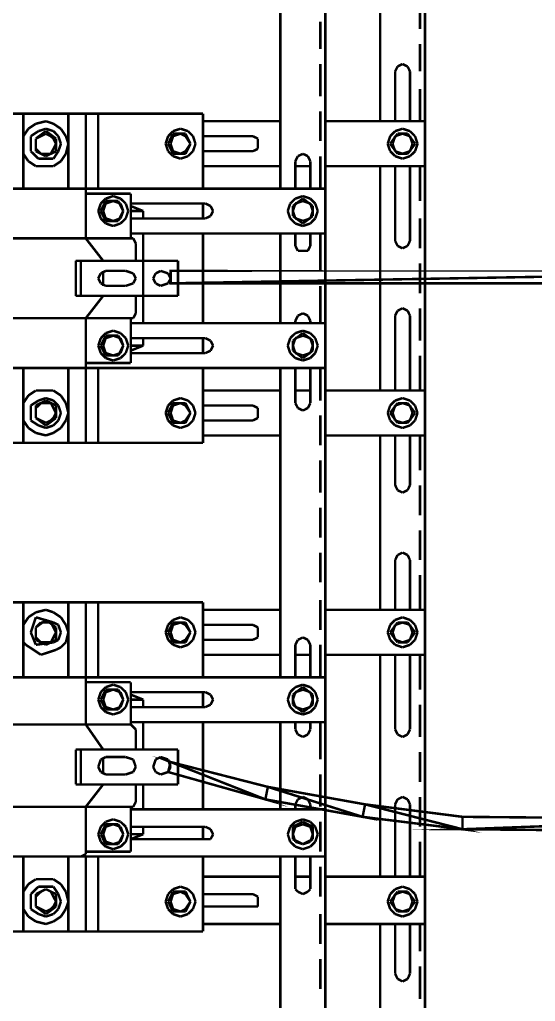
# Model space of a CAD drawing. Header units: metres. Extents: x -593 to 248, y 430 to 1024.
# Drawn here: x -511.76 to -502.99, y 603.92 to 620.61 of the extents above; entities that cross this region are included whole.
import ezdxf

# ---------------------------------------------------------------- set-up
doc = ezdxf.new("R2010")
doc.units = ezdxf.units.M
doc.header["$MEASUREMENT"] = 0
doc.layers.add('C00-00-00-BLACK', color=7, linetype='Continuous')
doc.layers.add('CFF-00-00', color=1, linetype='Continuous')

msp = doc.modelspace()

# ---------------------------------------------------------------- linework, layer by layer
at = {"layer": 'C00-00-00-BLACK', "const_width": 0.0423}
for points in [[(-506.566, 631.599), (-506.566, 600.784)], [(-504.87, 630.71), (-504.87, 601.672)], [(-507.331, 622.953), (-507.331, 617.737)], [(-505.632, 621.807), (-505.632, 618.884)], [(-504.955, 620.961), (-504.955, 620.45)], [(-506.65, 620.579), (-506.65, 620.111)], [(-504.955, 620.196), (-504.955, 619.73)], [(-506.65, 619.857), (-506.65, 619.307)], [(-505.336, 619.814), (-505.378, 619.73)], [(-505.252, 619.857), (-505.336, 619.814)], [(-505.166, 619.814), (-505.252, 619.857)], [(-505.125, 619.73), (-505.166, 619.814)], [(-505.378, 619.73), (-505.378, 618.884)], [(-505.125, 619.73), (-505.125, 618.884)], [(-504.955, 619.434), (-504.955, 618.884)], [(-514.03, 619.011), (-508.646, 619.011)], [(-511.699, 617.737), (-511.699, 619.011)], [(-510.934, 617.737), (-510.934, 619.011)], [(-510.638, 619.011), (-510.638, 617.737)], [(-510.426, 619.011), (-510.426, 617.737)], [(-508.646, 619.011), (-508.646, 617.737)], [(-506.65, 619.052), (-506.65, 618.545)], [(-511.487, 618.841), (-511.614, 618.756)], [(-511.315, 618.884), (-511.487, 618.841)], [(-511.188, 618.841), (-511.315, 618.884)], [(-511.061, 618.756), (-511.188, 618.841)], [(-508.646, 618.884), (-507.331, 618.884)], [(-506.566, 618.884), (-504.87, 618.884)], [(-511.614, 618.756), (-511.699, 618.629)], [(-511.699, 618.629), (-511.699, 618.499)], [(-511.442, 618.715), (-511.573, 618.629)], [(-511.573, 618.629), (-511.573, 618.499)], [(-511.315, 618.715), (-511.487, 618.588)], [(-511.4, 618.629), (-511.487, 618.588)], [(-511.315, 618.756), (-511.442, 618.715)], [(-511.315, 618.672), (-511.4, 618.629)], [(-511.188, 618.715), (-511.315, 618.756)], [(-511.145, 618.588), (-511.315, 618.715)], [(-511.231, 618.629), (-511.315, 618.672)], [(-511.188, 618.588), (-511.231, 618.629)], [(-511.104, 618.629), (-511.188, 618.715)], [(-511.061, 618.499), (-511.104, 618.629)], [(-510.977, 618.629), (-511.061, 618.756)], [(-510.934, 618.499), (-510.977, 618.629)], [(-509.238, 618.629), (-509.281, 618.499)], [(-509.154, 618.715), (-509.238, 618.629)], [(-509.154, 618.672), (-509.238, 618.499)], [(-509.154, 618.629), (-509.195, 618.499)], [(-509.027, 618.756), (-509.154, 618.715)], [(-509.027, 618.672), (-509.154, 618.629)], [(-508.942, 618.672), (-509.154, 618.672)], [(-508.899, 618.715), (-509.027, 618.756)], [(-508.942, 618.629), (-509.027, 618.672)], [(-508.858, 618.499), (-508.942, 618.672)], [(-508.858, 618.499), (-508.942, 618.629)], [(-508.815, 618.629), (-508.899, 618.715)], [(-508.772, 618.499), (-508.815, 618.629)], [(-508.646, 618.629), (-507.797, 618.629)], [(-507.711, 618.588), (-507.797, 618.629)], [(-505.462, 618.629), (-505.505, 618.499)], [(-505.378, 618.715), (-505.462, 618.629)], [(-505.336, 618.672), (-505.462, 618.499)], [(-505.378, 618.629), (-505.421, 618.499)], [(-505.252, 618.756), (-505.378, 618.715)], [(-505.252, 618.672), (-505.378, 618.629)], [(-505.166, 618.672), (-505.336, 618.672)], [(-505.125, 618.715), (-505.252, 618.756)], [(-505.125, 618.629), (-505.252, 618.672)], [(-505.039, 618.499), (-505.166, 618.672)], [(-505.039, 618.629), (-505.125, 618.715)], [(-505.082, 618.499), (-505.125, 618.629)], [(-504.997, 618.499), (-505.039, 618.629)], [(-511.699, 618.499), (-511.699, 618.33)], [(-511.573, 618.499), (-511.573, 618.373)], [(-511.487, 618.588), (-511.487, 618.373)], [(-511.487, 618.588), (-511.487, 618.499)], [(-511.487, 618.499), (-511.487, 618.415)], [(-511.145, 618.499), (-511.188, 618.588)], [(-511.188, 618.415), (-511.145, 618.499)], [(-511.145, 618.373), (-511.145, 618.588)], [(-511.104, 618.373), (-511.061, 618.499)], [(-510.977, 618.33), (-510.934, 618.499)], [(-509.281, 618.499), (-509.238, 618.373)], [(-509.238, 618.499), (-509.154, 618.33)], [(-509.195, 618.499), (-509.154, 618.373)], [(-508.942, 618.373), (-508.858, 618.499)], [(-508.942, 618.33), (-508.858, 618.499)], [(-508.815, 618.373), (-508.772, 618.499)], [(-507.711, 618.499), (-507.711, 618.588)], [(-507.711, 618.415), (-507.711, 618.499)], [(-505.505, 618.499), (-505.462, 618.373)], [(-505.462, 618.499), (-505.336, 618.33)], [(-505.421, 618.499), (-505.378, 618.373)], [(-505.166, 618.33), (-505.039, 618.499)], [(-505.125, 618.373), (-505.082, 618.499)], [(-505.039, 618.373), (-504.997, 618.499)], [(-511.699, 618.33), (-511.614, 618.203)], [(-511.573, 618.373), (-511.442, 618.246)], [(-511.487, 618.415), (-511.4, 618.33)], [(-511.487, 618.373), (-511.315, 618.289)], [(-511.4, 618.33), (-511.315, 618.33)], [(-511.315, 618.289), (-511.145, 618.373)], [(-511.315, 618.33), (-511.231, 618.33)], [(-511.231, 618.33), (-511.188, 618.415)], [(-511.188, 618.246), (-511.104, 618.373)], [(-511.061, 618.203), (-510.977, 618.33)], [(-509.238, 618.373), (-509.154, 618.289)], [(-509.154, 618.373), (-509.027, 618.33)], [(-509.154, 618.33), (-508.942, 618.33)], [(-509.154, 618.289), (-509.027, 618.246)], [(-509.027, 618.33), (-508.942, 618.373)], [(-509.027, 618.246), (-508.899, 618.289)], [(-508.899, 618.289), (-508.815, 618.373)], [(-508.646, 618.373), (-507.797, 618.373)], [(-507.797, 618.373), (-507.711, 618.415)], [(-507.032, 618.289), (-507.075, 618.203)], [(-506.946, 618.33), (-507.032, 618.289)], [(-506.862, 618.289), (-506.946, 618.33)], [(-506.82, 618.203), (-506.862, 618.289)], [(-506.65, 618.289), (-506.65, 617.737)], [(-505.462, 618.373), (-505.378, 618.289)], [(-505.378, 618.373), (-505.252, 618.33)], [(-505.378, 618.289), (-505.252, 618.246)], [(-505.336, 618.33), (-505.166, 618.33)], [(-505.252, 618.33), (-505.125, 618.373)], [(-505.252, 618.246), (-505.125, 618.289)], [(-505.125, 618.289), (-505.039, 618.373)], [(-511.614, 618.203), (-511.487, 618.119)], [(-511.487, 618.119), (-511.315, 618.119)], [(-511.442, 618.246), (-511.315, 618.246)], [(-511.315, 618.246), (-511.188, 618.246)], [(-511.315, 618.119), (-511.188, 618.119)], [(-511.188, 618.119), (-511.061, 618.203)], [(-508.646, 618.119), (-507.331, 618.119)], [(-507.075, 618.203), (-507.075, 617.737)], [(-507.075, 618.119), (-506.82, 618.119)], [(-506.82, 618.203), (-506.82, 617.737)], [(-506.566, 618.119), (-504.87, 618.119)], [(-505.632, 618.119), (-505.632, 614.304)], [(-505.378, 618.119), (-505.378, 616.849)], [(-505.125, 618.119), (-505.125, 616.849)], [(-504.955, 618.119), (-504.955, 617.527)], [(-516.109, 617.737), (-506.566, 617.737)], [(-510.638, 617.737), (-510.722, 617.737)], [(-510.638, 617.653), (-510.638, 617.737)], [(-510.638, 617.653), (-509.873, 617.653)], [(-510.638, 617.653), (-510.638, 616.891)], [(-510.172, 617.611), (-510.299, 617.568)], [(-510.046, 617.568), (-510.172, 617.611)], [(-509.873, 617.653), (-509.873, 616.891)], [(-506.946, 617.611), (-507.075, 617.568)], [(-506.82, 617.568), (-506.946, 617.611)], [(-510.383, 617.484), (-510.426, 617.357)], [(-510.299, 617.568), (-510.383, 617.484)], [(-510.299, 617.527), (-510.383, 617.357)], [(-510.299, 617.484), (-510.342, 617.357)], [(-510.172, 617.527), (-510.299, 617.484)], [(-510.087, 617.527), (-510.299, 617.527)], [(-510.046, 617.484), (-510.172, 617.527)], [(-510, 617.357), (-510.087, 617.527)], [(-509.958, 617.484), (-510.046, 617.568)], [(-510, 617.357), (-510.046, 617.484)], [(-509.916, 617.357), (-509.958, 617.484)], [(-508.603, 617.484), (-509.873, 617.484)], [(-509.873, 617.441), (-509.661, 617.357)], [(-508.646, 617.484), (-508.646, 617.231)], [(-508.516, 617.441), (-508.603, 617.484)], [(-508.473, 617.357), (-508.516, 617.441)], [(-507.162, 617.484), (-507.204, 617.357)], [(-507.075, 617.568), (-507.162, 617.484)], [(-506.946, 617.568), (-507.116, 617.441)], [(-507.075, 617.484), (-507.116, 617.357)], [(-507.116, 617.441), (-507.116, 617.272)], [(-506.946, 617.527), (-507.075, 617.484)], [(-506.778, 617.441), (-506.946, 617.568)], [(-506.82, 617.484), (-506.946, 617.527)], [(-506.736, 617.484), (-506.82, 617.568)], [(-506.778, 617.357), (-506.82, 617.484)], [(-506.778, 617.272), (-506.778, 617.441)], [(-506.693, 617.357), (-506.736, 617.484)], [(-510.426, 617.357), (-510.383, 617.231)], [(-510.383, 617.357), (-510.299, 617.188)], [(-510.342, 617.357), (-510.299, 617.231)], [(-510.087, 617.188), (-510, 617.357)], [(-510.046, 617.231), (-510, 617.357)], [(-509.958, 617.231), (-509.916, 617.357)], [(-509.873, 617.357), (-509.661, 617.357)], [(-509.661, 617.357), (-509.661, 617.231)], [(-508.603, 617.231), (-508.516, 617.272)], [(-508.516, 617.272), (-508.473, 617.357)], [(-507.204, 617.357), (-507.162, 617.231)], [(-507.116, 617.357), (-507.075, 617.231)], [(-507.116, 617.272), (-506.946, 617.145)], [(-506.946, 617.145), (-506.778, 617.272)], [(-506.82, 617.231), (-506.778, 617.357)], [(-506.736, 617.231), (-506.693, 617.357)], [(-510.383, 617.231), (-510.299, 617.145)], [(-510.299, 617.231), (-510.172, 617.188)], [(-510.299, 617.188), (-510.087, 617.188)], [(-510.299, 617.145), (-510.172, 617.102)], [(-510.172, 617.188), (-510.046, 617.231)], [(-510.172, 617.102), (-510.046, 617.145)], [(-510.046, 617.145), (-509.958, 617.231)], [(-508.603, 617.231), (-509.873, 617.231)], [(-507.162, 617.231), (-507.075, 617.145)], [(-507.075, 617.231), (-506.946, 617.188)], [(-507.075, 617.145), (-506.946, 617.102)], [(-506.946, 617.188), (-506.82, 617.231)], [(-506.946, 617.102), (-506.82, 617.145)], [(-506.82, 617.145), (-506.736, 617.231)], [(-504.955, 617.231), (-504.955, 616.722)], [(-509.873, 616.975), (-506.566, 616.975)], [(-509.661, 616.975), (-509.661, 615.449)], [(-508.646, 616.975), (-508.646, 615.449)], [(-507.331, 616.975), (-507.331, 615.449)], [(-507.075, 616.975), (-507.075, 616.764)], [(-506.82, 616.764), (-506.82, 616.975)], [(-506.65, 616.975), (-506.65, 616.339)], [(-509.873, 616.891), (-512.758, 616.891)], [(-510.638, 616.891), (-510.342, 616.51)], [(-509.831, 616.891), (-509.873, 616.891)], [(-509.788, 616.806), (-509.831, 616.891)], [(-509.788, 616.51), (-509.788, 616.806)], [(-505.378, 616.849), (-505.336, 616.764)], [(-505.166, 616.764), (-505.125, 616.849)], [(-507.075, 616.764), (-507.032, 616.679)], [(-507.032, 616.679), (-506.946, 616.679)], [(-506.946, 616.679), (-506.862, 616.679)], [(-506.862, 616.679), (-506.82, 616.764)], [(-505.336, 616.764), (-505.252, 616.722)], [(-505.252, 616.722), (-505.166, 616.764)], [(-510.808, 616.51), (-510.808, 615.914)], [(-509.069, 616.51), (-510.808, 616.51)], [(-510.722, 616.51), (-510.722, 615.914)], [(-509.069, 616.51), (-509.069, 615.914)], [(-504.955, 616.466), (-504.955, 615.957)], [(-510.383, 616.296), (-510.426, 616.211)], [(-510.299, 616.339), (-510.383, 616.296)], [(-510.342, 616.084), (-510.342, 616.339)], [(-510.299, 616.339), (-509.958, 616.339)], [(-509.831, 616.296), (-509.958, 616.339)], [(-509.788, 616.211), (-509.831, 616.296)], [(-509.45, 616.296), (-509.492, 616.211)], [(-509.365, 616.339), (-509.45, 616.296)], [(-509.238, 616.296), (-509.365, 616.339)], [(-509.195, 616.211), (-509.238, 616.296)], [(-510.426, 616.211), (-510.383, 616.127)], [(-510.383, 616.127), (-510.299, 616.084)], [(-509.958, 616.084), (-509.831, 616.127)], [(-509.831, 616.127), (-509.788, 616.211)], [(-509.492, 616.211), (-509.45, 616.127)], [(-509.45, 616.127), (-509.365, 616.084)], [(-509.365, 616.084), (-509.238, 616.127)], [(-509.238, 616.127), (-509.195, 616.211)], [(-510.299, 616.084), (-509.958, 616.084)], [(-506.65, 616.084), (-506.65, 615.449)], [(-509.069, 615.914), (-510.808, 615.914)], [(-510.638, 615.534), (-510.342, 615.914)], [(-509.788, 615.618), (-509.788, 615.914)], [(-509.831, 615.534), (-509.788, 615.618)], [(-506.946, 615.618), (-507.032, 615.577)], [(-506.862, 615.577), (-506.946, 615.618)], [(-505.336, 615.661), (-505.378, 615.577)], [(-505.252, 615.704), (-505.336, 615.661)], [(-505.166, 615.661), (-505.252, 615.704)], [(-505.125, 615.577), (-505.166, 615.661)], [(-504.955, 615.704), (-504.955, 615.152)], [(-509.873, 615.534), (-512.758, 615.534)], [(-510.638, 615.534), (-510.638, 614.772)], [(-509.873, 615.534), (-509.831, 615.534)], [(-509.873, 614.772), (-509.873, 615.534)], [(-509.873, 615.449), (-506.566, 615.449)], [(-507.032, 615.577), (-507.075, 615.491)], [(-507.075, 615.491), (-507.075, 615.449)], [(-506.82, 615.491), (-506.862, 615.577)], [(-506.82, 615.491), (-506.82, 615.449)], [(-505.378, 615.577), (-505.378, 614.304)], [(-505.125, 615.577), (-505.125, 614.304)], [(-510.299, 615.28), (-510.383, 615.195)], [(-510.172, 615.322), (-510.299, 615.28)], [(-510.046, 615.28), (-510.172, 615.322)], [(-509.958, 615.195), (-510.046, 615.28)], [(-507.075, 615.28), (-507.162, 615.195)], [(-506.946, 615.28), (-507.116, 615.152)], [(-506.946, 615.322), (-507.075, 615.28)], [(-506.82, 615.28), (-506.946, 615.322)], [(-506.778, 615.152), (-506.946, 615.28)], [(-506.736, 615.195), (-506.82, 615.28)], [(-510.383, 615.195), (-510.426, 615.068)], [(-510.299, 615.238), (-510.383, 615.068)], [(-510.299, 615.195), (-510.342, 615.068)], [(-510.172, 615.238), (-510.299, 615.195)], [(-510.087, 615.238), (-510.299, 615.238)], [(-510.046, 615.195), (-510.172, 615.238)], [(-510, 615.068), (-510.087, 615.238)], [(-510, 615.068), (-510.046, 615.195)], [(-509.916, 615.068), (-509.958, 615.195)], [(-508.603, 615.195), (-509.873, 615.195)], [(-509.661, 615.195), (-509.661, 615.068)], [(-508.646, 615.195), (-508.646, 614.941)], [(-508.516, 615.152), (-508.603, 615.195)], [(-508.473, 615.068), (-508.516, 615.152)], [(-507.162, 615.195), (-507.204, 615.068)], [(-507.075, 615.195), (-507.116, 615.068)], [(-507.116, 615.152), (-507.116, 614.983)], [(-506.946, 615.238), (-507.075, 615.195)], [(-506.82, 615.195), (-506.946, 615.238)], [(-506.778, 615.068), (-506.82, 615.195)], [(-506.778, 614.983), (-506.778, 615.152)], [(-506.693, 615.068), (-506.736, 615.195)], [(-510.426, 615.068), (-510.383, 614.941)], [(-510.383, 615.068), (-510.299, 614.899)], [(-510.383, 614.941), (-510.299, 614.856)], [(-510.342, 615.068), (-510.299, 614.941)], [(-510.299, 614.941), (-510.172, 614.899)], [(-510.172, 614.899), (-510.046, 614.941)], [(-510.087, 614.899), (-510, 615.068)], [(-510.046, 614.941), (-510, 615.068)], [(-510.046, 614.856), (-509.958, 614.941)], [(-509.958, 614.941), (-509.916, 615.068)], [(-509.873, 615.068), (-509.661, 615.068)], [(-509.873, 614.983), (-509.661, 615.068)], [(-508.603, 614.941), (-509.873, 614.941)], [(-508.603, 614.941), (-508.516, 614.983)], [(-508.516, 614.983), (-508.473, 615.068)], [(-507.204, 615.068), (-507.162, 614.941)], [(-507.162, 614.941), (-507.075, 614.856)], [(-507.116, 615.068), (-507.075, 614.941)], [(-507.116, 614.983), (-506.946, 614.856)], [(-507.075, 614.941), (-506.946, 614.899)], [(-506.946, 614.856), (-506.778, 614.983)], [(-506.946, 614.899), (-506.82, 614.941)], [(-506.82, 614.941), (-506.778, 615.068)], [(-506.82, 614.856), (-506.736, 614.941)], [(-506.736, 614.941), (-506.693, 615.068)], [(-510.638, 614.687), (-510.638, 614.772)], [(-510.638, 614.772), (-509.873, 614.772)], [(-510.299, 614.899), (-510.087, 614.899)], [(-510.299, 614.856), (-510.172, 614.815)], [(-510.172, 614.815), (-510.046, 614.856)], [(-507.075, 614.856), (-506.946, 614.815)], [(-506.946, 614.815), (-506.82, 614.856)], [(-504.955, 614.899), (-504.955, 614.304)], [(-516.109, 614.687), (-506.566, 614.687)], [(-511.699, 613.415), (-511.699, 614.687)], [(-510.934, 613.415), (-510.934, 614.687)], [(-510.722, 614.687), (-510.638, 614.687)], [(-510.638, 614.687), (-510.638, 613.415)], [(-510.638, 614.687), (-510.595, 614.687)], [(-510.426, 614.687), (-510.426, 613.415)], [(-508.646, 614.687), (-508.646, 613.415)], [(-507.331, 614.687), (-507.331, 609.429)], [(-507.075, 614.687), (-507.075, 614.091)], [(-506.82, 614.687), (-506.82, 614.091)], [(-506.65, 614.687), (-506.65, 614.134)], [(-511.487, 614.304), (-511.614, 614.22)], [(-511.315, 614.304), (-511.487, 614.304)], [(-511.188, 614.304), (-511.315, 614.304)], [(-511.061, 614.22), (-511.188, 614.304)], [(-508.646, 614.304), (-507.331, 614.304)], [(-507.075, 614.304), (-506.82, 614.304)], [(-506.566, 614.304), (-504.87, 614.304)], [(-511.614, 614.22), (-511.699, 614.091)], [(-511.442, 614.134), (-511.573, 614.05)], [(-511.315, 614.134), (-511.487, 614.05)], [(-511.315, 614.176), (-511.442, 614.134)], [(-511.188, 614.134), (-511.315, 614.176)], [(-511.145, 614.05), (-511.315, 614.134)], [(-511.104, 614.05), (-511.188, 614.134)], [(-510.977, 614.091), (-511.061, 614.22)], [(-509.154, 614.134), (-509.238, 614.05)], [(-509.027, 614.176), (-509.154, 614.134)], [(-508.899, 614.134), (-509.027, 614.176)], [(-508.815, 614.05), (-508.899, 614.134)], [(-505.378, 614.134), (-505.462, 614.05)], [(-505.252, 614.176), (-505.378, 614.134)], [(-505.125, 614.134), (-505.252, 614.176)], [(-505.039, 614.05), (-505.125, 614.134)], [(-511.699, 614.091), (-511.699, 613.923)], [(-511.573, 614.05), (-511.573, 613.923)], [(-511.4, 614.091), (-511.487, 614.007)], [(-511.487, 614.05), (-511.487, 613.838)], [(-511.487, 614.007), (-511.487, 613.923)], [(-511.315, 614.091), (-511.4, 614.091)], [(-511.231, 614.091), (-511.315, 614.091)], [(-511.188, 614.007), (-511.231, 614.091)], [(-511.145, 613.923), (-511.188, 614.007)], [(-511.145, 613.838), (-511.145, 614.05)], [(-511.061, 613.923), (-511.104, 614.05)], [(-510.934, 613.923), (-510.977, 614.091)], [(-509.238, 614.05), (-509.281, 613.923)], [(-509.154, 614.091), (-509.238, 613.923)], [(-509.154, 614.05), (-509.195, 613.923)], [(-509.027, 614.091), (-509.154, 614.05)], [(-508.942, 614.091), (-509.154, 614.091)], [(-508.942, 614.05), (-509.027, 614.091)], [(-508.858, 613.923), (-508.942, 614.091)], [(-508.858, 613.923), (-508.942, 614.05)], [(-508.772, 613.923), (-508.815, 614.05)], [(-508.646, 614.05), (-507.797, 614.05)], [(-507.711, 614.007), (-507.797, 614.05)], [(-507.711, 613.923), (-507.711, 614.007)], [(-507.075, 614.091), (-507.032, 614.007)], [(-507.032, 614.007), (-506.946, 613.964)], [(-506.946, 613.964), (-506.862, 614.007)], [(-506.862, 614.007), (-506.82, 614.091)], [(-505.462, 614.05), (-505.505, 613.923)], [(-505.336, 614.091), (-505.462, 613.923)], [(-505.378, 614.05), (-505.421, 613.923)], [(-505.252, 614.091), (-505.378, 614.05)], [(-505.166, 614.091), (-505.336, 614.091)], [(-505.125, 614.05), (-505.252, 614.091)], [(-505.039, 613.923), (-505.166, 614.091)], [(-505.082, 613.923), (-505.125, 614.05)], [(-504.997, 613.923), (-505.039, 614.05)], [(-511.699, 613.923), (-511.699, 613.795)], [(-511.699, 613.795), (-511.614, 613.668)], [(-511.573, 613.923), (-511.573, 613.795)], [(-511.573, 613.795), (-511.442, 613.711)], [(-511.487, 613.923), (-511.487, 613.838)], [(-511.487, 613.838), (-511.315, 613.711)], [(-511.487, 613.838), (-511.4, 613.795)], [(-511.4, 613.795), (-511.315, 613.754)], [(-511.315, 613.711), (-511.145, 613.838)], [(-511.315, 613.754), (-511.231, 613.795)], [(-511.231, 613.795), (-511.188, 613.838)], [(-511.188, 613.838), (-511.145, 613.923)], [(-511.188, 613.711), (-511.104, 613.795)], [(-511.104, 613.795), (-511.061, 613.923)], [(-511.061, 613.668), (-510.977, 613.795)], [(-510.977, 613.795), (-510.934, 613.923)], [(-509.281, 613.923), (-509.238, 613.795)], [(-509.238, 613.923), (-509.154, 613.754)], [(-509.238, 613.795), (-509.154, 613.711)], [(-509.195, 613.923), (-509.154, 613.795)], [(-509.154, 613.795), (-509.027, 613.754)], [(-509.027, 613.754), (-508.942, 613.795)], [(-508.942, 613.795), (-508.858, 613.923)], [(-508.942, 613.754), (-508.858, 613.923)], [(-508.899, 613.711), (-508.815, 613.795)], [(-508.815, 613.795), (-508.772, 613.923)], [(-508.646, 613.795), (-507.797, 613.795)], [(-507.797, 613.795), (-507.711, 613.838)], [(-507.711, 613.838), (-507.711, 613.923)], [(-506.65, 613.881), (-506.65, 613.372)], [(-505.505, 613.923), (-505.462, 613.795)], [(-505.462, 613.923), (-505.336, 613.754)], [(-505.462, 613.795), (-505.378, 613.711)], [(-505.421, 613.923), (-505.378, 613.795)], [(-505.378, 613.795), (-505.252, 613.754)], [(-505.252, 613.754), (-505.125, 613.795)], [(-505.166, 613.754), (-505.039, 613.923)], [(-505.125, 613.795), (-505.082, 613.923)], [(-505.125, 613.711), (-505.039, 613.795)], [(-505.039, 613.795), (-504.997, 613.923)], [(-511.614, 613.668), (-511.487, 613.584)], [(-511.442, 613.711), (-511.315, 613.668)], [(-511.315, 613.668), (-511.188, 613.711)], [(-511.188, 613.584), (-511.061, 613.668)], [(-509.154, 613.754), (-508.942, 613.754)], [(-509.154, 613.711), (-509.027, 613.668)], [(-509.027, 613.668), (-508.899, 613.711)], [(-505.378, 613.711), (-505.252, 613.668)], [(-505.336, 613.754), (-505.166, 613.754)], [(-505.252, 613.668), (-505.125, 613.711)], [(-511.487, 613.584), (-511.315, 613.541)], [(-511.315, 613.541), (-511.188, 613.584)], [(-508.646, 613.541), (-507.331, 613.541)], [(-506.566, 613.541), (-504.87, 613.541)], [(-505.632, 613.541), (-505.632, 610.576)], [(-505.378, 613.541), (-505.378, 612.695)], [(-505.125, 613.541), (-505.125, 612.695)], [(-504.955, 613.541), (-504.955, 612.949)], [(-508.646, 613.415), (-514.03, 613.415)], [(-506.65, 613.118), (-506.65, 612.569)], [(-505.378, 612.695), (-505.336, 612.61)], [(-505.336, 612.61), (-505.252, 612.569)], [(-505.252, 612.569), (-505.166, 612.61)], [(-505.166, 612.61), (-505.125, 612.695)], [(-504.955, 612.695), (-504.955, 612.184)], [(-506.65, 612.311), (-506.65, 611.804)], [(-504.955, 611.93), (-504.955, 611.422)], [(-506.65, 611.549), (-506.65, 611.042)], [(-505.336, 611.507), (-505.378, 611.422)], [(-505.252, 611.549), (-505.336, 611.507)], [(-505.166, 611.507), (-505.252, 611.549)], [(-505.125, 611.422), (-505.166, 611.507)], [(-505.378, 611.422), (-505.378, 610.576)], [(-505.125, 611.422), (-505.125, 610.576)], [(-504.955, 611.168), (-504.955, 610.576)], [(-514.03, 610.703), (-508.646, 610.703)], [(-511.699, 609.429), (-511.699, 610.703)], [(-510.934, 609.429), (-510.934, 610.703)], [(-510.638, 610.703), (-510.638, 609.429)], [(-510.426, 610.703), (-510.426, 609.429)], [(-508.646, 610.703), (-508.646, 609.429)], [(-506.65, 610.745), (-506.65, 610.234)], [(-511.614, 610.449), (-511.699, 610.32)], [(-511.487, 610.533), (-511.614, 610.449)], [(-511.487, 610.449), (-511.573, 610.192)], [(-511.315, 610.576), (-511.487, 610.533)], [(-511.188, 610.361), (-511.487, 610.449)], [(-511.188, 610.533), (-511.315, 610.576)], [(-511.061, 610.449), (-511.188, 610.533)], [(-510.977, 610.32), (-511.061, 610.449)], [(-509.027, 610.449), (-509.154, 610.404)], [(-508.899, 610.404), (-509.027, 610.449)], [(-508.646, 610.576), (-507.331, 610.576)], [(-506.566, 610.576), (-504.87, 610.576)], [(-505.252, 610.449), (-505.378, 610.404)], [(-505.125, 610.404), (-505.252, 610.449)], [(-511.699, 610.32), (-511.699, 610.192)], [(-511.315, 610.404), (-511.487, 610.277)], [(-511.4, 610.361), (-511.487, 610.277)], [(-511.487, 610.277), (-511.487, 610.065)], [(-511.487, 610.277), (-511.487, 610.192)], [(-511.315, 610.361), (-511.4, 610.361)], [(-511.145, 610.277), (-511.315, 610.404)], [(-511.231, 610.361), (-511.315, 610.361)], [(-511.188, 610.277), (-511.231, 610.361)], [(-511.104, 610.32), (-511.188, 610.361)], [(-511.145, 610.192), (-511.188, 610.277)], [(-511.145, 610.065), (-511.145, 610.277)], [(-511.061, 610.192), (-511.104, 610.32)], [(-510.934, 610.192), (-510.977, 610.32)], [(-509.238, 610.32), (-509.281, 610.192)], [(-509.154, 610.404), (-509.238, 610.32)], [(-509.154, 610.361), (-509.238, 610.192)], [(-509.154, 610.32), (-509.195, 610.192)], [(-509.027, 610.361), (-509.154, 610.32)], [(-508.942, 610.361), (-509.154, 610.361)], [(-508.942, 610.32), (-509.027, 610.361)], [(-508.858, 610.192), (-508.942, 610.361)], [(-508.858, 610.192), (-508.942, 610.32)], [(-508.815, 610.32), (-508.899, 610.404)], [(-508.772, 610.192), (-508.815, 610.32)], [(-508.646, 610.32), (-507.797, 610.32)], [(-507.711, 610.277), (-507.797, 610.32)], [(-507.711, 610.192), (-507.711, 610.277)], [(-505.462, 610.32), (-505.505, 610.192)], [(-505.378, 610.404), (-505.462, 610.32)], [(-505.336, 610.361), (-505.462, 610.192)], [(-505.378, 610.32), (-505.421, 610.192)], [(-505.252, 610.361), (-505.378, 610.32)], [(-505.166, 610.361), (-505.336, 610.361)], [(-505.125, 610.32), (-505.252, 610.361)], [(-505.039, 610.192), (-505.166, 610.361)], [(-505.039, 610.32), (-505.125, 610.404)], [(-505.082, 610.192), (-505.125, 610.32)], [(-504.997, 610.192), (-505.039, 610.32)], [(-511.699, 610.192), (-511.699, 610.022)], [(-511.573, 610.192), (-511.487, 609.981)], [(-511.487, 610.192), (-511.487, 610.107)], [(-511.487, 610.107), (-511.4, 610.022)], [(-511.231, 610.022), (-511.188, 610.107)], [(-511.188, 610.107), (-511.145, 610.192)], [(-511.104, 610.065), (-511.061, 610.192)], [(-510.977, 610.022), (-510.934, 610.192)], [(-509.281, 610.192), (-509.238, 610.065)], [(-509.238, 610.192), (-509.154, 610.022)], [(-509.195, 610.192), (-509.154, 610.065)], [(-508.942, 610.065), (-508.858, 610.192)], [(-508.942, 610.022), (-508.858, 610.192)], [(-508.815, 610.065), (-508.772, 610.192)], [(-507.797, 610.065), (-507.711, 610.107)], [(-507.711, 610.107), (-507.711, 610.192)], [(-506.946, 610.107), (-507.032, 610.065)], [(-506.862, 610.065), (-506.946, 610.107)], [(-505.505, 610.192), (-505.462, 610.065)], [(-505.462, 610.192), (-505.336, 610.022)], [(-505.421, 610.192), (-505.378, 610.065)], [(-505.166, 610.022), (-505.039, 610.192)], [(-505.125, 610.065), (-505.082, 610.192)], [(-505.039, 610.065), (-504.997, 610.192)], [(-511.699, 610.022), (-511.657, 609.981)], [(-511.657, 609.981), (-511.4, 609.811)], [(-511.487, 610.065), (-511.315, 609.981)], [(-511.487, 609.981), (-511.188, 610.022)], [(-511.4, 610.022), (-511.315, 610.022)], [(-511.315, 609.981), (-511.145, 610.065)], [(-511.315, 610.022), (-511.231, 610.022)], [(-511.188, 610.022), (-511.104, 610.065)], [(-511.145, 609.895), (-511.061, 609.938)], [(-511.061, 609.938), (-510.977, 610.022)], [(-509.238, 610.065), (-509.154, 609.981)], [(-509.154, 610.065), (-509.027, 610.022)], [(-509.154, 610.022), (-508.942, 610.022)], [(-509.154, 609.981), (-509.027, 609.938)], [(-509.027, 610.022), (-508.942, 610.065)], [(-509.027, 609.938), (-508.899, 609.981)], [(-508.899, 609.981), (-508.815, 610.065)], [(-508.646, 610.065), (-507.797, 610.065)], [(-507.032, 610.065), (-507.075, 609.981)], [(-507.075, 609.981), (-507.075, 609.429)], [(-506.82, 609.981), (-506.862, 610.065)], [(-506.82, 609.981), (-506.82, 609.429)], [(-506.65, 609.981), (-506.65, 609.429)], [(-505.462, 610.065), (-505.378, 609.981)], [(-505.378, 610.065), (-505.252, 610.022)], [(-505.378, 609.981), (-505.252, 609.938)], [(-505.336, 610.022), (-505.166, 610.022)], [(-505.252, 610.022), (-505.125, 610.065)], [(-505.252, 609.938), (-505.125, 609.981)], [(-505.125, 609.981), (-505.039, 610.065)], [(-511.4, 609.811), (-511.145, 609.895)], [(-508.646, 609.811), (-507.331, 609.811)], [(-507.075, 609.811), (-506.82, 609.811)], [(-506.566, 609.811), (-504.87, 609.811)], [(-505.632, 609.811), (-505.632, 606.038)], [(-505.378, 609.811), (-505.378, 608.541)], [(-505.125, 609.811), (-505.125, 608.541)], [(-504.955, 609.811), (-504.955, 609.219)], [(-516.109, 609.429), (-506.566, 609.429)], [(-510.638, 609.429), (-510.722, 609.429)], [(-510.638, 609.345), (-510.638, 609.429)], [(-510.638, 609.345), (-509.873, 609.345)], [(-510.638, 609.345), (-510.638, 608.626)], [(-510.299, 609.261), (-510.383, 609.176)], [(-510.172, 609.303), (-510.299, 609.261)], [(-510.046, 609.261), (-510.172, 609.303)], [(-509.958, 609.176), (-510.046, 609.261)], [(-509.873, 609.345), (-509.873, 608.626)], [(-507.075, 609.261), (-507.162, 609.176)], [(-506.946, 609.261), (-507.116, 609.133)], [(-506.946, 609.303), (-507.075, 609.261)], [(-506.82, 609.261), (-506.946, 609.303)], [(-506.778, 609.133), (-506.946, 609.261)], [(-506.736, 609.176), (-506.82, 609.261)], [(-510.383, 609.176), (-510.426, 609.049)], [(-510.299, 609.219), (-510.383, 609.049)], [(-510.299, 609.176), (-510.342, 609.049)], [(-510.172, 609.219), (-510.299, 609.176)], [(-510.087, 609.219), (-510.299, 609.219)], [(-510.046, 609.176), (-510.172, 609.219)], [(-510, 609.049), (-510.087, 609.219)], [(-510, 609.049), (-510.046, 609.176)], [(-509.916, 609.049), (-509.958, 609.176)], [(-508.603, 609.176), (-509.873, 609.176)], [(-509.873, 609.133), (-509.661, 609.049)], [(-508.646, 609.176), (-508.646, 608.922)], [(-508.516, 609.133), (-508.603, 609.176)], [(-508.473, 609.049), (-508.516, 609.133)], [(-507.162, 609.176), (-507.204, 609.049)], [(-507.075, 609.176), (-507.116, 609.049)], [(-507.116, 609.133), (-507.116, 608.964)], [(-506.946, 609.219), (-507.075, 609.176)], [(-506.82, 609.176), (-506.946, 609.219)], [(-506.778, 609.049), (-506.82, 609.176)], [(-506.778, 608.964), (-506.778, 609.133)], [(-506.693, 609.049), (-506.736, 609.176)], [(-510.426, 609.049), (-510.383, 608.922)], [(-510.383, 609.049), (-510.299, 608.88)], [(-510.342, 609.049), (-510.299, 608.922)], [(-510.087, 608.88), (-510, 609.049)], [(-510.046, 608.922), (-510, 609.049)], [(-509.958, 608.922), (-509.916, 609.049)], [(-509.873, 609.049), (-509.661, 609.049)], [(-509.661, 609.049), (-509.661, 608.922)], [(-508.603, 608.922), (-508.516, 608.964)], [(-508.516, 608.964), (-508.473, 609.049)], [(-507.204, 609.049), (-507.162, 608.922)], [(-507.116, 609.049), (-507.075, 608.922)], [(-507.116, 608.964), (-506.946, 608.837)], [(-506.946, 608.837), (-506.778, 608.964)], [(-506.82, 608.922), (-506.778, 609.049)], [(-506.736, 608.922), (-506.693, 609.049)], [(-504.955, 608.964), (-504.955, 608.414)], [(-510.383, 608.922), (-510.299, 608.837)], [(-510.299, 608.922), (-510.172, 608.88)], [(-510.299, 608.88), (-510.087, 608.88)], [(-510.299, 608.837), (-510.172, 608.796)], [(-510.172, 608.88), (-510.046, 608.922)], [(-510.172, 608.796), (-510.046, 608.837)], [(-510.046, 608.837), (-509.958, 608.922)], [(-508.603, 608.922), (-509.873, 608.922)], [(-507.162, 608.922), (-507.075, 608.837)], [(-507.075, 608.922), (-506.946, 608.88)], [(-507.075, 608.837), (-506.946, 608.796)], [(-506.946, 608.88), (-506.82, 608.922)], [(-506.946, 608.796), (-506.82, 608.837)], [(-506.82, 608.837), (-506.736, 608.922)], [(-509.873, 608.626), (-512.758, 608.626)], [(-510.638, 608.626), (-510.342, 608.2)], [(-509.873, 608.667), (-506.566, 608.667)], [(-509.788, 608.541), (-509.873, 608.626)], [(-509.661, 608.667), (-509.661, 608.2)], [(-508.646, 608.667), (-508.646, 607.183)], [(-507.331, 608.667), (-507.331, 607.183)], [(-507.075, 608.667), (-507.075, 608.541)], [(-506.82, 608.667), (-506.82, 608.541)], [(-506.65, 608.667), (-506.65, 608.031)], [(-509.788, 608.2), (-509.788, 608.541)], [(-507.075, 608.541), (-507.032, 608.457)], [(-507.032, 608.457), (-506.946, 608.414)], [(-506.946, 608.414), (-506.862, 608.457)], [(-506.862, 608.457), (-506.82, 608.541)], [(-505.378, 608.541), (-505.336, 608.457)], [(-505.336, 608.457), (-505.252, 608.414)], [(-505.252, 608.414), (-505.166, 608.457)], [(-505.166, 608.457), (-505.125, 608.541)], [(-510.808, 608.2), (-510.808, 607.607)], [(-509.069, 608.2), (-510.808, 608.2)], [(-510.722, 608.2), (-510.722, 607.607)], [(-509.069, 608.2), (-509.069, 607.607)], [(-504.955, 608.157), (-504.955, 607.649)], [(-510.383, 608.031), (-510.426, 607.904)], [(-510.299, 608.072), (-510.383, 608.031)], [(-510.342, 607.776), (-510.342, 608.031)], [(-510.299, 608.072), (-509.958, 608.072)], [(-509.831, 608.031), (-509.958, 608.072)], [(-509.788, 607.904), (-509.831, 608.031)], [(-509.45, 608.031), (-509.492, 607.904)], [(-509.365, 608.072), (-509.45, 608.031)], [(-509.238, 608.031), (-509.365, 608.072)], [(-509.195, 607.904), (-509.238, 608.031)], [(-510.426, 607.904), (-510.383, 607.818)], [(-510.383, 607.818), (-510.299, 607.776)], [(-510.299, 607.776), (-509.958, 607.776)], [(-509.958, 607.776), (-509.831, 607.818)], [(-509.831, 607.818), (-509.788, 607.904)], [(-509.492, 607.904), (-509.45, 607.818)], [(-509.45, 607.818), (-509.365, 607.776)], [(-509.365, 607.776), (-509.238, 607.818)], [(-509.238, 607.818), (-509.195, 607.904)], [(-506.65, 607.776), (-506.65, 607.226)], [(-509.069, 607.607), (-510.808, 607.607)], [(-510.638, 607.226), (-510.342, 607.607)], [(-509.788, 607.31), (-509.788, 607.607)], [(-509.661, 607.607), (-509.661, 607.183)], [(-509.831, 607.226), (-509.788, 607.31)], [(-507.032, 607.353), (-507.075, 607.268)], [(-507.075, 607.268), (-507.075, 607.183)], [(-506.946, 607.395), (-507.032, 607.353)], [(-506.862, 607.353), (-506.946, 607.395)], [(-506.82, 607.268), (-506.862, 607.353)], [(-506.82, 607.268), (-506.82, 607.183)], [(-505.336, 607.353), (-505.378, 607.268)], [(-505.378, 607.268), (-505.378, 606.038)], [(-505.252, 607.395), (-505.336, 607.353)], [(-505.166, 607.353), (-505.252, 607.395)], [(-505.125, 607.268), (-505.166, 607.353)], [(-505.125, 607.268), (-505.125, 606.038)], [(-504.955, 607.395), (-504.955, 606.887)], [(-509.873, 607.226), (-512.758, 607.226)], [(-510.638, 607.226), (-510.638, 606.464)], [(-509.873, 607.226), (-509.831, 607.226)], [(-509.873, 606.464), (-509.873, 607.226)], [(-509.873, 607.183), (-506.566, 607.183)], [(-510.299, 606.972), (-510.383, 606.887)], [(-510.299, 606.93), (-510.383, 606.76)], [(-510.172, 607.014), (-510.299, 606.972)], [(-510.172, 606.93), (-510.299, 606.887)], [(-510.087, 606.93), (-510.299, 606.93)], [(-510.046, 606.972), (-510.172, 607.014)], [(-510.046, 606.887), (-510.172, 606.93)], [(-510, 606.76), (-510.087, 606.93)], [(-509.958, 606.887), (-510.046, 606.972)], [(-507.075, 606.972), (-507.162, 606.887)], [(-506.946, 606.972), (-507.116, 606.887)], [(-506.946, 607.014), (-507.075, 606.972)], [(-506.946, 606.93), (-507.075, 606.887)], [(-506.82, 606.972), (-506.946, 607.014)], [(-506.778, 606.887), (-506.946, 606.972)], [(-506.82, 606.887), (-506.946, 606.93)], [(-506.736, 606.887), (-506.82, 606.972)], [(-506.65, 606.972), (-506.65, 606.464)], [(-510.383, 606.887), (-510.426, 606.76)], [(-510.426, 606.76), (-510.383, 606.633)], [(-510.383, 606.76), (-510.299, 606.591)], [(-510.299, 606.887), (-510.342, 606.76)], [(-510.342, 606.76), (-510.299, 606.633)], [(-510.087, 606.591), (-510, 606.76)], [(-510, 606.76), (-510.046, 606.887)], [(-510.046, 606.633), (-510, 606.76)], [(-509.916, 606.76), (-509.958, 606.887)], [(-509.958, 606.633), (-509.916, 606.76)], [(-508.603, 606.887), (-509.873, 606.887)], [(-509.873, 606.76), (-509.661, 606.76)], [(-509.873, 606.676), (-509.661, 606.76)], [(-509.661, 606.887), (-509.661, 606.76)], [(-508.646, 606.887), (-508.646, 606.676)], [(-508.516, 606.845), (-508.603, 606.887)], [(-508.473, 606.76), (-508.516, 606.845)], [(-508.516, 606.676), (-508.473, 606.76)], [(-507.162, 606.887), (-507.204, 606.76)], [(-507.204, 606.76), (-507.162, 606.633)], [(-507.075, 606.887), (-507.116, 606.76)], [(-507.116, 606.887), (-507.116, 606.676)], [(-507.116, 606.76), (-507.075, 606.633)], [(-506.778, 606.76), (-506.82, 606.887)], [(-506.82, 606.633), (-506.778, 606.76)], [(-506.778, 606.676), (-506.778, 606.887)], [(-506.693, 606.76), (-506.736, 606.887)], [(-506.736, 606.633), (-506.693, 606.76)], [(-510.383, 606.633), (-510.299, 606.549)], [(-510.299, 606.633), (-510.172, 606.591)], [(-510.299, 606.591), (-510.087, 606.591)], [(-510.172, 606.591), (-510.046, 606.633)], [(-510.046, 606.549), (-509.958, 606.633)], [(-508.603, 606.676), (-509.873, 606.676)], [(-508.603, 606.676), (-508.516, 606.676)], [(-507.162, 606.633), (-507.075, 606.549)], [(-507.116, 606.676), (-506.946, 606.591)], [(-507.075, 606.633), (-506.946, 606.591)], [(-506.946, 606.591), (-506.778, 606.676)], [(-506.946, 606.591), (-506.82, 606.633)], [(-506.82, 606.549), (-506.736, 606.633)], [(-504.955, 606.633), (-504.955, 606.038)], [(-510.722, 606.38), (-510.638, 606.421)], [(-510.638, 606.421), (-510.638, 606.464)], [(-510.638, 606.464), (-509.873, 606.464)], [(-510.299, 606.549), (-510.172, 606.506)], [(-510.172, 606.506), (-510.046, 606.549)], [(-507.075, 606.549), (-506.946, 606.506)], [(-506.946, 606.506), (-506.82, 606.549)], [(-516.109, 606.38), (-506.566, 606.38)], [(-511.699, 605.107), (-511.699, 606.38)], [(-510.934, 605.107), (-510.934, 606.38)], [(-510.638, 606.38), (-510.638, 605.107)], [(-510.638, 606.38), (-510.595, 606.38)], [(-510.426, 606.38), (-510.426, 605.107)], [(-508.646, 606.38), (-508.646, 605.107)], [(-507.331, 606.38), (-507.331, 601.588)], [(-507.075, 606.38), (-507.075, 605.826)], [(-506.82, 606.38), (-506.82, 605.826)], [(-506.65, 606.208), (-506.65, 605.699)], [(-511.487, 605.995), (-511.614, 605.911)], [(-511.315, 605.995), (-511.487, 605.995)], [(-511.188, 605.995), (-511.315, 605.995)], [(-511.061, 605.911), (-511.188, 605.995)], [(-508.646, 606.038), (-507.331, 606.038)], [(-507.075, 606.038), (-506.82, 606.038)], [(-506.566, 606.038), (-504.87, 606.038)], [(-511.614, 605.911), (-511.699, 605.784)], [(-511.699, 605.784), (-511.699, 605.615)], [(-511.442, 605.869), (-511.573, 605.742)], [(-511.315, 605.826), (-511.487, 605.742)], [(-511.4, 605.784), (-511.487, 605.699)], [(-511.315, 605.869), (-511.442, 605.869)], [(-511.315, 605.826), (-511.4, 605.784)], [(-511.188, 605.869), (-511.315, 605.869)], [(-511.145, 605.742), (-511.315, 605.826)], [(-511.231, 605.784), (-511.315, 605.826)], [(-511.188, 605.699), (-511.231, 605.784)], [(-511.104, 605.742), (-511.188, 605.869)], [(-510.977, 605.784), (-511.061, 605.911)], [(-510.934, 605.615), (-510.977, 605.784)], [(-509.154, 605.826), (-509.238, 605.742)], [(-509.154, 605.784), (-509.238, 605.615)], [(-509.027, 605.869), (-509.154, 605.826)], [(-509.027, 605.784), (-509.154, 605.742)], [(-508.942, 605.784), (-509.154, 605.784)], [(-508.899, 605.826), (-509.027, 605.869)], [(-508.942, 605.742), (-509.027, 605.784)], [(-508.858, 605.615), (-508.942, 605.784)], [(-508.815, 605.742), (-508.899, 605.826)], [(-507.075, 605.826), (-507.032, 605.784)], [(-507.032, 605.784), (-506.946, 605.742)], [(-506.946, 605.742), (-506.862, 605.784)], [(-506.862, 605.784), (-506.82, 605.826)], [(-505.378, 605.826), (-505.462, 605.742)], [(-505.336, 605.784), (-505.462, 605.615)], [(-505.252, 605.869), (-505.378, 605.826)], [(-505.252, 605.784), (-505.378, 605.742)], [(-505.166, 605.784), (-505.336, 605.784)], [(-505.125, 605.826), (-505.252, 605.869)], [(-505.125, 605.742), (-505.252, 605.784)], [(-505.039, 605.615), (-505.166, 605.784)], [(-505.039, 605.742), (-505.125, 605.826)], [(-511.699, 605.615), (-511.699, 605.488)], [(-511.573, 605.742), (-511.573, 605.615)], [(-511.573, 605.615), (-511.573, 605.488)], [(-511.487, 605.742), (-511.487, 605.53)], [(-511.487, 605.699), (-511.487, 605.615)], [(-511.487, 605.615), (-511.487, 605.53)], [(-511.145, 605.615), (-511.188, 605.699)], [(-511.188, 605.53), (-511.145, 605.615)], [(-511.145, 605.53), (-511.145, 605.742)], [(-511.061, 605.615), (-511.104, 605.742)], [(-511.104, 605.488), (-511.061, 605.615)], [(-510.977, 605.488), (-510.934, 605.615)], [(-509.238, 605.742), (-509.281, 605.615)], [(-509.281, 605.615), (-509.238, 605.488)], [(-509.238, 605.615), (-509.154, 605.445)], [(-509.154, 605.742), (-509.195, 605.615)], [(-509.195, 605.615), (-509.154, 605.488)], [(-508.858, 605.615), (-508.942, 605.742)], [(-508.942, 605.488), (-508.858, 605.615)], [(-508.942, 605.445), (-508.858, 605.615)], [(-508.772, 605.615), (-508.815, 605.742)], [(-508.815, 605.488), (-508.772, 605.615)], [(-508.646, 605.742), (-507.797, 605.742)], [(-507.711, 605.699), (-507.797, 605.742)], [(-507.711, 605.615), (-507.711, 605.699)], [(-507.711, 605.53), (-507.711, 605.615)], [(-505.462, 605.742), (-505.505, 605.615)], [(-505.505, 605.615), (-505.462, 605.488)], [(-505.462, 605.615), (-505.336, 605.445)], [(-505.378, 605.742), (-505.421, 605.615)], [(-505.421, 605.615), (-505.378, 605.488)], [(-505.166, 605.445), (-505.039, 605.615)], [(-505.082, 605.615), (-505.125, 605.742)], [(-505.125, 605.488), (-505.082, 605.615)], [(-504.997, 605.615), (-505.039, 605.742)], [(-505.039, 605.488), (-504.997, 605.615)], [(-511.699, 605.488), (-511.614, 605.36)], [(-511.573, 605.488), (-511.442, 605.403)], [(-511.487, 605.53), (-511.315, 605.403)], [(-511.487, 605.53), (-511.4, 605.488)], [(-511.4, 605.488), (-511.315, 605.445)], [(-511.315, 605.403), (-511.145, 605.53)], [(-511.315, 605.445), (-511.231, 605.488)], [(-511.231, 605.488), (-511.188, 605.53)], [(-511.188, 605.403), (-511.104, 605.488)], [(-511.061, 605.36), (-510.977, 605.488)], [(-509.238, 605.488), (-509.154, 605.403)], [(-509.154, 605.488), (-509.027, 605.445)], [(-509.154, 605.445), (-508.942, 605.445)], [(-509.027, 605.445), (-508.942, 605.488)], [(-508.899, 605.403), (-508.815, 605.488)], [(-508.646, 605.53), (-507.797, 605.53)], [(-507.797, 605.53), (-507.711, 605.53)], [(-505.462, 605.488), (-505.378, 605.403)], [(-505.378, 605.488), (-505.252, 605.445)], [(-505.336, 605.445), (-505.166, 605.445)], [(-505.252, 605.445), (-505.125, 605.488)], [(-505.125, 605.403), (-505.039, 605.488)], [(-511.614, 605.36), (-511.487, 605.276)], [(-511.487, 605.276), (-511.315, 605.233)], [(-511.442, 605.403), (-511.315, 605.36)], [(-511.315, 605.36), (-511.188, 605.403)], [(-511.315, 605.233), (-511.188, 605.276)], [(-511.188, 605.276), (-511.061, 605.36)], [(-509.154, 605.403), (-509.027, 605.36)], [(-509.027, 605.36), (-508.899, 605.403)], [(-506.65, 605.403), (-506.65, 604.896)], [(-505.378, 605.403), (-505.252, 605.36)], [(-505.252, 605.36), (-505.125, 605.403)], [(-508.646, 605.107), (-514.03, 605.107)], [(-508.646, 605.233), (-507.331, 605.233)], [(-506.566, 605.233), (-504.87, 605.233)], [(-505.632, 605.233), (-505.632, 601.799)], [(-505.378, 605.233), (-505.378, 604.387)], [(-505.125, 605.233), (-505.125, 604.387)], [(-504.955, 605.233), (-504.955, 604.768)], [(-506.65, 604.641), (-506.65, 604.131)], [(-504.955, 604.514), (-504.955, 603.961)], [(-505.378, 604.387), (-505.336, 604.3)], [(-505.336, 604.3), (-505.252, 604.257)], [(-505.252, 604.257), (-505.166, 604.3)], [(-505.166, 604.3), (-505.125, 604.387)]]:
    msp.add_lwpolyline(points, dxfattribs=at)
at = {"layer": 'CFF-00-00', "const_width": 0.0423}
for points in [[(-497.194, 616.127), (-497.194, 616.339), (-509.195, 616.127), (-497.194, 616.127)], [(-497.194, 616.339), (-509.195, 616.127), (-509.195, 616.339), (-497.194, 616.339)], [(-509.195, 607.988), (-507.584, 607.353), (-507.542, 607.565), (-509.195, 607.988)], [(-509.238, 607.818), (-509.195, 607.988), (-507.584, 607.353), (-509.238, 607.818)], [(-507.542, 607.565), (-505.931, 607.056), (-505.888, 607.268), (-507.542, 607.565)], [(-507.584, 607.353), (-507.542, 607.565), (-505.931, 607.056), (-507.584, 607.353)], [(-505.888, 607.268), (-504.232, 606.845), (-504.232, 607.056), (-505.888, 607.268)], [(-505.931, 607.056), (-505.888, 607.268), (-504.232, 606.845), (-505.931, 607.056)], [(-499.737, 606.803), (-499.653, 607.014), (-504.232, 606.845), (-499.737, 606.803)], [(-499.653, 607.014), (-504.232, 606.845), (-504.232, 607.056), (-499.653, 607.014)]]:
    msp.add_lwpolyline(points, close=True, dxfattribs=at)
at = {"layer": 'CFF-00-00'}
for points in [[(-497.194, 616.127), (-497.194, 616.339), (-509.195, 616.127), (-497.194, 616.127)], [(-497.194, 616.339), (-509.195, 616.127), (-509.195, 616.339), (-497.194, 616.339)], [(-509.238, 607.818), (-509.195, 607.988), (-507.584, 607.353), (-509.238, 607.818)], [(-509.195, 607.988), (-507.584, 607.353), (-507.542, 607.565), (-509.195, 607.988)], [(-507.584, 607.353), (-507.542, 607.565), (-505.931, 607.056), (-507.584, 607.353)], [(-507.542, 607.565), (-505.931, 607.056), (-505.888, 607.268), (-507.542, 607.565)], [(-505.931, 607.056), (-505.888, 607.268), (-504.232, 606.845), (-505.931, 607.056)], [(-505.888, 607.268), (-504.232, 606.845), (-504.232, 607.056), (-505.888, 607.268)], [(-499.653, 607.014), (-504.232, 606.845), (-504.232, 607.056), (-499.653, 607.014)], [(-499.737, 606.803), (-499.653, 607.014), (-504.232, 606.845), (-499.737, 606.803)]]:
    msp.add_lwpolyline(points, close=True, dxfattribs=at)

doc.saveas('drawing.dxf')
